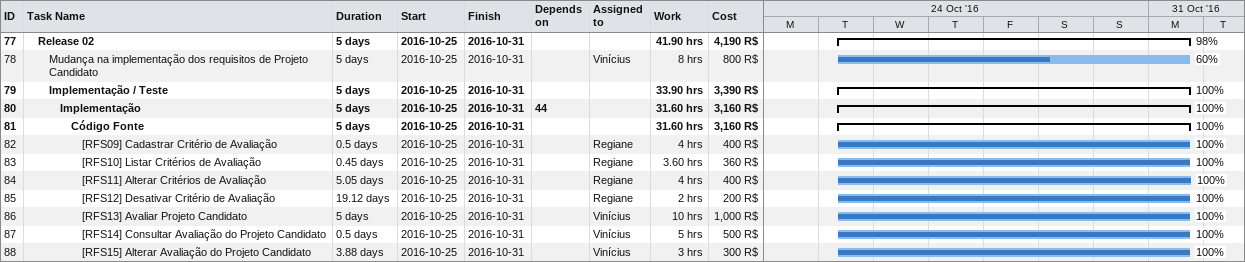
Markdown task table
| ID | Level | Task | Duration | Start | Finish | Predecessors | Resources | % complete | Work (h) | Cost (R$) |
|---|---|---|---|---|---|---|---|---|---|---|
| 77 | 2 | **Release 02** | 5d | 2016-10-25 | 2016-10-31 |  |  | 98 | 41.90 | 4190 |
| 78 | 3 | Mudança na implementação dos requisitos de Projeto Candidato | 5d | 2016-10-25 | 2016-10-31 |  | Vinícius | 60 | 8 | 800 |
| 79 | 3 | **Implementação / Teste** | 5d | 2016-10-25 | 2016-10-31 |  |  | 100 | 33.90 | 3390 |
| 80 | 4 | **Implementação** | 5d | 2016-10-25 | 2016-10-31 | 44 |  | 100 | 31.60 | 3160 |
| 81 | 5 | **Código Fonte** | 5d | 2016-10-25 | 2016-10-31 |  |  | 100 | 31.60 | 3160 |
| 82 | 6 | [RFS09] Cadastrar Critério de Avaliação | 0.5d | 2016-10-25 | 2016-10-31 |  | Regiane | 100 | 4 | 400 |
| 83 | 6 | [RFS10] Listar Critérios de Avaliação | 0.45d | 2016-10-25 | 2016-10-31 |  | Regiane | 100 | 3.60 | 360 |
| 84 | 6 | [RFS11] Alterar Critérios de Avaliação | 5.05d | 2016-10-25 | 2016-10-31 |  | Regiane | 100 | 4 | 400 |
| 85 | 6 | [RFS12] Desativar Critério de Avaliação | 19.12d | 2016-10-25 | 2016-10-31 |  | Regiane | 100 | 2 | 200 |
| 86 | 6 | [RFS13] Avaliar Projeto Candidato | 5d | 2016-10-25 | 2016-10-31 |  | Vinícius | 100 | 10 | 1000 |
| 87 | 6 | [RFS14] Consultar Avaliação do Projeto Candidato | 0.5d | 2016-10-25 | 2016-10-31 |  | Vinícius | 100 | 5 | 500 |
| 88 | 6 | [RFS15] Alterar Avaliação do Projeto Candidato | 3.88d | 2016-10-25 | 2016-10-31 |  | Vinícius | 100 | 3 | 300 |
